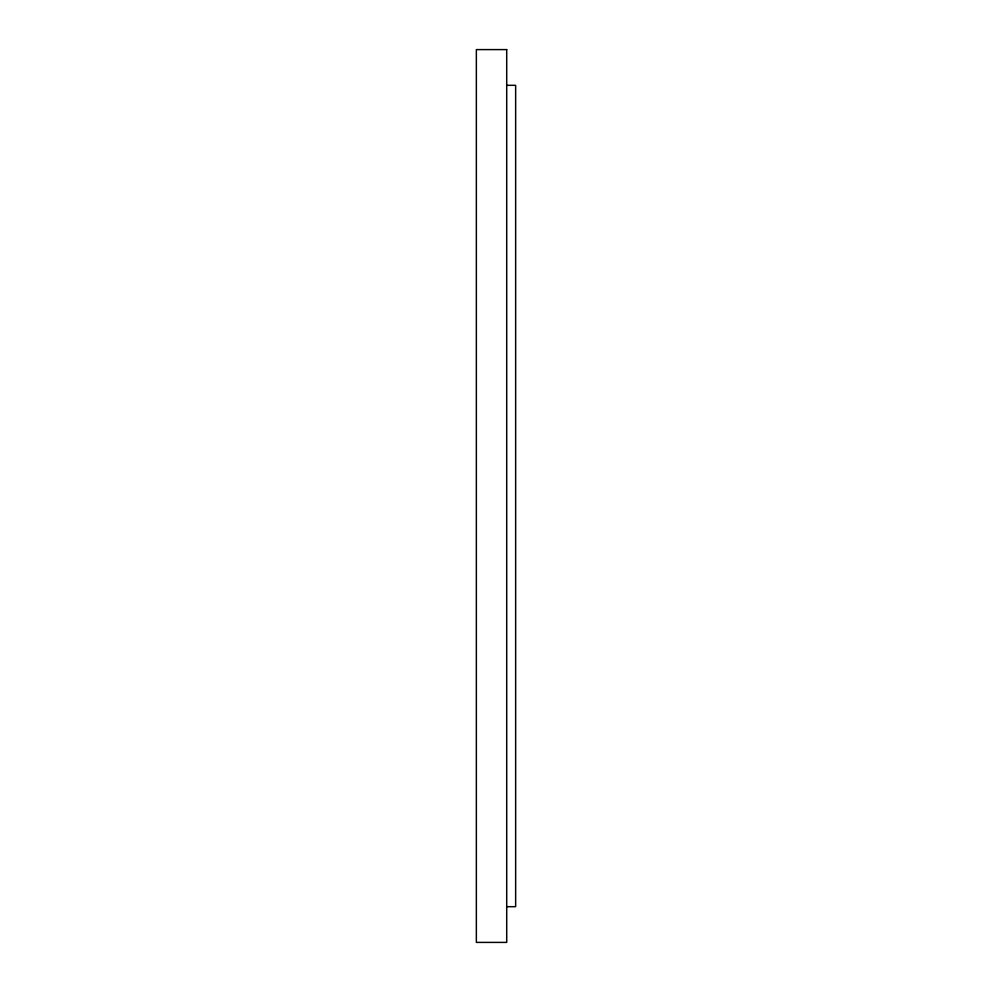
<?xml version="1.0" encoding="UTF-8"?>
<svg xmlns="http://www.w3.org/2000/svg" width="992" height="992" viewBox="0 0 992 992"><rect width="100%" height="100%" fill="white"/><g stroke="black" fill="none" stroke-linecap="round" stroke-linejoin="round"><path stroke-width="1.49" d="M506.714 85.312L515.642 85.312L515.642 906.688L506.714 906.688M506.714 49.6L476.358 49.6L476.358 942.4L506.714 942.4L506.714 49.6"/></g></svg>
